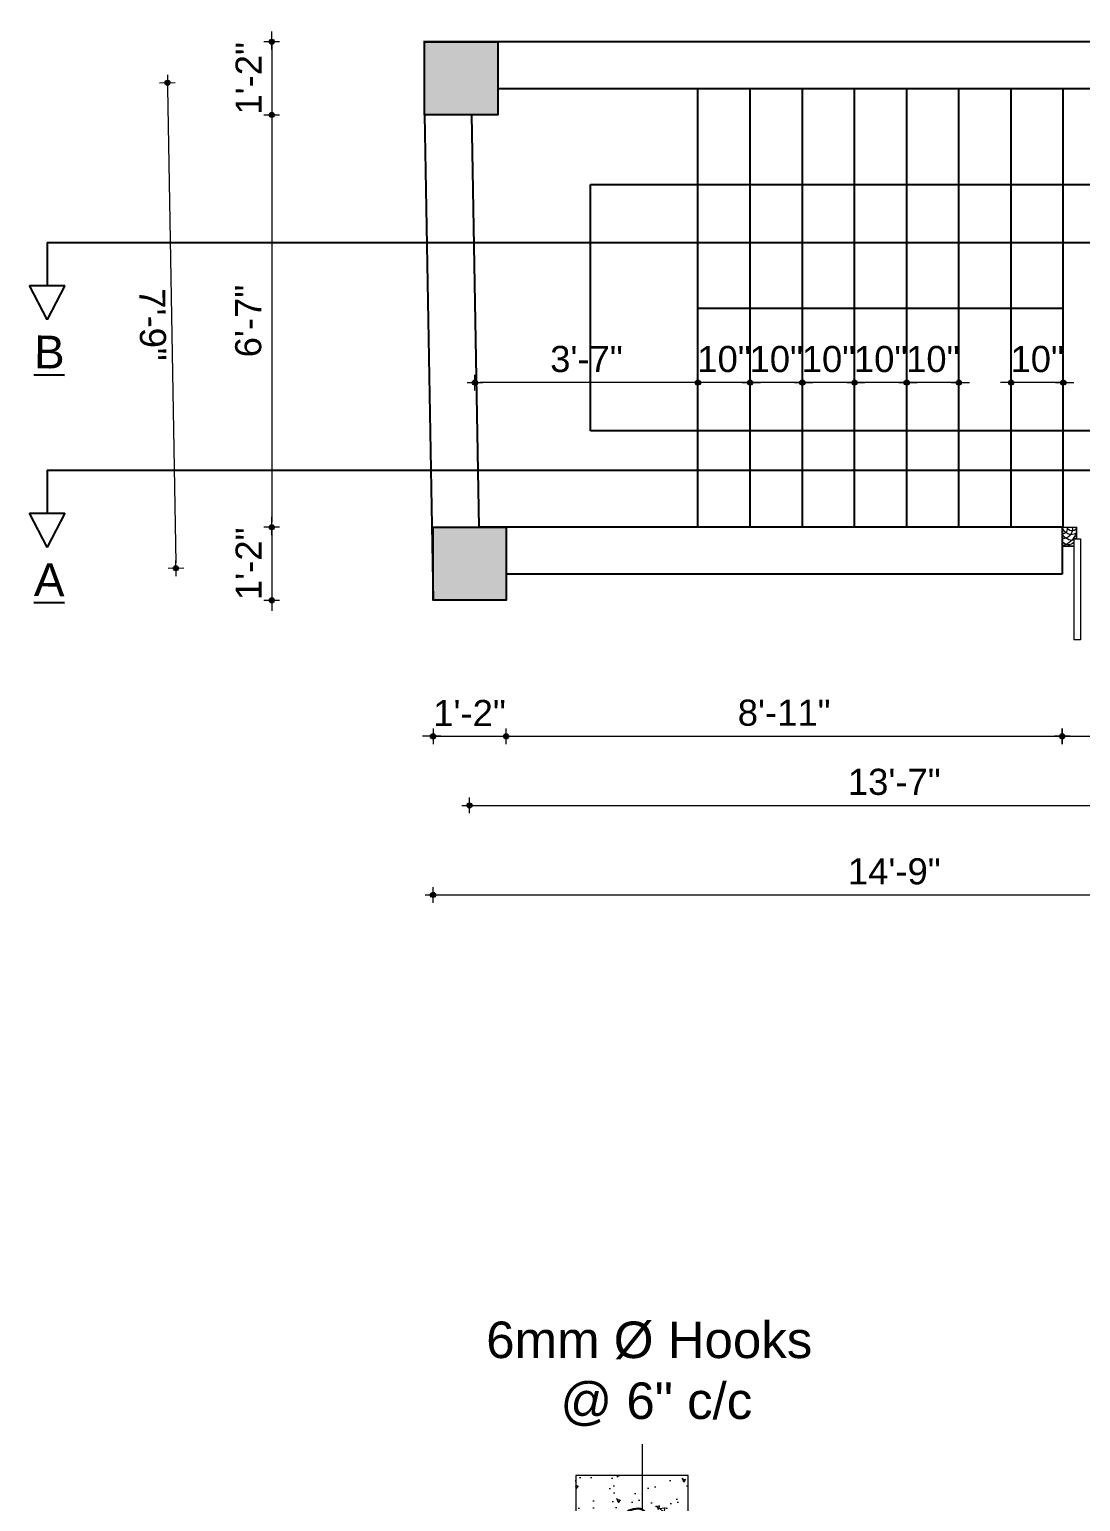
# Model space of a CAD drawing. Header units: inches. Extents: x -4597 to 93300, y -14139 to 5932.
# Drawn here: x 883.2 to 1084.6, y -10017.5 to -9735.5 of the extents above; entities that cross this region are included whole.
import ezdxf

# ---------------------------------------------------------------- set-up
doc = ezdxf.new("R2010")
doc.units = ezdxf.units.IN
doc.header["$LTSCALE"] = 0.5
doc.header["$MEASUREMENT"] = 0
doc.header["$PDMODE"] = 66
for name, color, linetype, lineweight in [('Dimensions', 62, 'Continuous', 13), ('door', 202, 'Continuous', 5), ('Ele', 7, 'Continuous', 30), ('hatch', 9, 'Continuous', 0), ('texts', 152, 'Continuous', 35), ('Toilet', 7, 'Continuous', 25)]:
    doc.layers.add(name, color=color, linetype=linetype, lineweight=lineweight)
doc.layers.add('OUTLINE', color=116, linetype='Continuous')
doc.layers.add('REBARS', color=5, linetype='Continuous')
doc.styles.add('arial', font='arial.ttf')
doc.styles.add('Capt 1', font='arial.ttf', dxfattribs={"height": 12})
doc.styles.add('Labels', font='arial.ttf', dxfattribs={"height": 8})
doc.styles.get("Standard").update_dxf_attribs({"font": 'arial.ttf'})
doc.dimstyles.new('1-1n', dxfattribs={"dimtxt": 7, "dimasz": 1.75, "dimexe": 0, "dimexo": 0, "dimgap": 3, "dimtad": 1, "dimdec": 0, "dimlfac": 0.125, "dimzin": 11, "dimdsep": 46, "dimlunit": 4, "dimtxsty": 'arial', "dimblk": 'MY DOT', "dimcen": 5, "dimse1": 1, "dimse2": 1, "dimclrd": 256, "dimclre": 256, "dimclrt": 3, "dimadec": 0, "dimazin": 0, "dimtfac": 0.75, "dimtdec": 0, "dimtix": 1, "dimtmove": 0, "dimatfit": 3, "dimldrblk": 'Arrow2', "dimfxl": 0, "dimfrac": 1, "dimtolj": 1, "dimtzin": 0, "dimlwd": -1, "dimlwe": 9, "dimarcsym": 0})
doc.dimstyles.new('S8', dxfattribs={"dimtxt": 5, "dimasz": 1, "dimexe": 6, "dimexo": 18, "dimgap": 1.9375, "dimtad": 1, "dimdec": 0, "dimzin": 3, "dimdsep": 46, "dimlunit": 4, "dimtxsty": 'Standard', "dimblk": 'dot 2', "dimcen": 12, "dimse1": 1, "dimse2": 1, "dimclrd": 1, "dimclre": 1, "dimclrt": 256, "dimadec": 0, "dimazin": 0, "dimtfac": 0.75, "dimtdec": 0, "dimtix": 1, "dimtmove": 1, "dimatfit": 3, "dimldrblk": 'DOT', "dimfxl": 1, "dimtolj": 1, "dimtzin": 0, "dimlwd": 9, "dimlwe": 9, "dimarcsym": 0})

# ---------------------------------------------------------------- blocks, each defined once
blk = doc.blocks.new('dot1')
at = {"layer": 'hatch'}
h = blk.add_hatch(color=256, dxfattribs=at)
edge = h.paths.add_edge_path()
edge.add_arc((0, 0), 1, 0, 360)
for p, q in [((3, 0), (-3, 0)), ((0, 3), (0, -3))]:
    blk.add_line(p, q, dxfattribs=at)
blk.add_circle((0, 0), 1, dxfattribs=at)
blk = doc.blocks.new('dot 2')
at = {"layer": 'hatch', "xscale": 0.5, "yscale": 0.5, "zscale": 0.5}
blk.add_blockref('dot1', (0, 0), dxfattribs=at)
blk = doc.blocks.new('*D187')
at = {"layer": 'Defpoints', "color": 0, "transparency": 16777216}
for p in [(958.71, -9737.88), (929.67, -9751.88), (958.71, -9751.88)]:
    blk.add_point(p, dxfattribs=at)
at = {"layer": 'Toilet', "color": 1, "lineweight": 9, "transparency": 16777216}
for p, q in [((929.67, -9736.88), (929.67, -9735.88)), ((929.67, -9737.88), (929.67, -9751.88)), ((929.67, -9752.88), (929.67, -9753.88))]:
    blk.add_line(p, q, dxfattribs=at)
for p, rotation in [((929.67, -9737.88), 270), ((929.67, -9751.88), 90)]:
    blk.add_blockref('dot 2', p, dxfattribs=dict(at, rotation=rotation))
at = {"layer": 'Toilet', "transparency": 16777216, "insert": (925.22, -9744.88), "char_height": 5, "attachment_point": 5, "rotation": 90}
blk.add_mtext('\\A1;1\'-2"', dxfattribs=at)
blk = doc.blocks.new('_Dot')
at = {"color": 0, "linetype": 'ByBlock', "lineweight": -2}
blk.add_line((-0.5, 0), (-1, 0), dxfattribs=at)
at = {"color": 0, "linetype": 'ByBlock', "const_width": 0.5}
blk.add_lwpolyline([(-0.25, 0, 1), (0.25, 0, 1)], format="xyb", close=True, dxfattribs=at)
blk = doc.blocks.new('*D339')
at = {"layer": 'Defpoints', "color": 0, "transparency": 16777216}
for p in [(958.95, -9751.88), (929.67, -9830.88), (960.56, -9830.88)]:
    blk.add_point(p, dxfattribs=at)
at = {"layer": 'Toilet', "color": 1, "lineweight": 9, "transparency": 16777216}
blk.add_line((929.67, -9752.88), (929.67, -9829.88), dxfattribs=at)
for p, rotation in [((929.67, -9751.88), 90), ((929.67, -9830.88), 270)]:
    blk.add_blockref('dot 2', p, dxfattribs=dict(at, rotation=rotation))
at = {"layer": 'Toilet', "transparency": 16777216, "insert": (925.18, -9791.38), "char_height": 5, "attachment_point": 5, "rotation": 90}
blk.add_mtext('\\A1;6\'-7"', dxfattribs=at)
blk = doc.blocks.new('*D340')
at = {"layer": 'Defpoints', "color": 0, "transparency": 16777216}
for p in [(960.56, -9830.88), (929.67, -9844.88), (960.56, -9844.88)]:
    blk.add_point(p, dxfattribs=at)
at = {"layer": 'Toilet', "color": 1, "lineweight": 9, "transparency": 16777216}
for p, q in [((929.67, -9829.88), (929.67, -9828.88)), ((929.67, -9830.88), (929.67, -9844.88)), ((929.67, -9845.88), (929.67, -9846.88))]:
    blk.add_line(p, q, dxfattribs=at)
for p, rotation in [((929.67, -9830.88), 270), ((929.67, -9844.88), 90)]:
    blk.add_blockref('dot 2', p, dxfattribs=dict(at, rotation=rotation))
at = {"layer": 'Toilet', "transparency": 16777216, "insert": (925.22, -9837.88), "char_height": 5, "attachment_point": 5, "rotation": 90}
blk.add_mtext('\\A1;1\'-2"', dxfattribs=at)
blk = doc.blocks.new('*D341')
at = {"layer": 'Defpoints', "color": 0, "transparency": 16777216}
for p in [(958.95, -9744.88), (911.29, -9838.73), (960.56, -9837.88)]:
    blk.add_point(p, dxfattribs=at)
at = {"layer": 'Toilet', "color": 1, "lineweight": 9, "transparency": 16777216}
blk.add_line((909.7, -9746.73), (911.27, -9837.73), dxfattribs=at)
for p, rotation in [((909.68, -9745.73), 90.98917906510806), ((911.29, -9838.73), 270.9891790651081)]:
    blk.add_blockref('dot 2', p, dxfattribs=dict(at, rotation=rotation))
at = {"layer": 'Toilet', "transparency": 16777216, "insert": (906.82, -9792.07), "char_height": 5, "attachment_point": 5, "rotation": 270.9892}
blk.add_mtext('\\A1;7\'-9"', dxfattribs=at)
blk = doc.blocks.new('A$C27B36B59')
at = {"layer": 'door'}
for p, q in [((0, 4), (0, 0)), ((2.5, 4), (0, 4)), ((2.5, 2.5), (2.5, 4)), ((0, 0), (3, 0)), ((3, 2.5), (2.5, 2.5)), ((3, 0), (3, 2.5))]:
    blk.add_line(p, q, dxfattribs=at)
for centre, radius, start, end in [((-1.4, -0.54), 4.75, 22.1411, 72.838), ((1.34, 2.09), 1.64, 45.138, 144.8948), ((2.21, 0.3), 2.49, 83.3149, 152.658), ((0.13, 0.37), 2.05, 349.4875, 93.6805), ((1.96, -0.47), 2.01, 58.7447, 166.495), ((-0.06, 0.32), 1.13, 343.542, 86.947), ((2.08, -0.4), 1.17, 38.2816, 160.1519)]:
    blk.add_arc(centre, radius, start, end, dxfattribs=at)
blk = doc.blocks.new('*D342')
at = {"layer": 'Defpoints', "color": 0, "transparency": 16777216}
for p in [(972.95, -9714.14), (958.95, -9737.88), (972.95, -9737.88)]:
    blk.add_point(p, dxfattribs=at)
at = {"layer": 'Toilet', "color": 1, "lineweight": 9, "transparency": 16777216}
for p, q in [((957.95, -9714.14), (956.95, -9714.14)), ((958.95, -9714.14), (972.95, -9714.14)), ((973.95, -9714.14), (974.95, -9714.14))]:
    blk.add_line(p, q, dxfattribs=at)
blk.add_blockref('dot 2', (958.95, -9714.14), dxfattribs=at)
at = {"layer": 'Toilet', "color": 1, "lineweight": 9, "transparency": 16777216, "rotation": 180}
blk.add_blockref('dot 2', (972.95, -9714.14), dxfattribs=at)
at = {"layer": 'Toilet', "transparency": 16777216, "insert": (965.95, -9709.69), "char_height": 5, "attachment_point": 5}
blk.add_mtext('\\A1;1\'-2"', dxfattribs=at)
blk = doc.blocks.new('*D343')
at = {"layer": 'Defpoints', "color": 0, "transparency": 16777216}
for p in [(1087.32, -9714.14), (972.95, -9737.88), (1087.32, -9737.88)]:
    blk.add_point(p, dxfattribs=at)
at = {"layer": 'Toilet', "color": 1, "lineweight": 9, "transparency": 16777216}
blk.add_line((973.95, -9714.14), (1086.32, -9714.14), dxfattribs=at)
at = {"layer": 'Toilet', "color": 1, "lineweight": 9, "transparency": 16777216, "rotation": 180}
blk.add_blockref('dot 2', (972.95, -9714.14), dxfattribs=at)
at = {"layer": 'Toilet', "color": 1, "lineweight": 9, "transparency": 16777216}
blk.add_blockref('dot 2', (1087.32, -9714.14), dxfattribs=at)
at = {"layer": 'Toilet', "transparency": 16777216, "insert": (1030.14, -9709.65), "char_height": 5, "attachment_point": 5}
blk.add_mtext('\\A1;9\'-6"', dxfattribs=at)
blk = doc.blocks.new('*D346')
at = {"layer": 'Defpoints', "color": 0, "transparency": 16777216}
for p in [(1130.32, -9695.92), (965.95, -9737.88), (1130.32, -9737.88)]:
    blk.add_point(p, dxfattribs=at)
at = {"layer": 'Toilet', "color": 1, "lineweight": 9, "transparency": 16777216}
blk.add_line((966.95, -9695.92), (1129.32, -9695.92), dxfattribs=at)
at = {"layer": 'Toilet', "color": 1, "lineweight": 9, "transparency": 16777216, "rotation": 180}
blk.add_blockref('dot 2', (965.95, -9695.92), dxfattribs=at)
at = {"layer": 'Toilet', "color": 1, "lineweight": 9, "transparency": 16777216}
blk.add_blockref('dot 2', (1130.32, -9695.92), dxfattribs=at)
at = {"layer": 'Toilet', "transparency": 16777216, "insert": (1048.14, -9691.43), "char_height": 5, "attachment_point": 5}
blk.add_mtext('\\A1;13\'-8"', dxfattribs=at)
blk = doc.blocks.new('*D347')
at = {"layer": 'Defpoints', "color": 0, "transparency": 16777216}
for p in [(960.56, -9844.88), (974.56, -9844.88), (974.56, -9870.93)]:
    blk.add_point(p, dxfattribs=at)
at = {"layer": 'Toilet', "color": 1, "lineweight": 9, "transparency": 16777216}
for p, q in [((959.56, -9870.93), (958.56, -9870.93)), ((960.56, -9870.93), (974.56, -9870.93)), ((975.56, -9870.93), (976.56, -9870.93))]:
    blk.add_line(p, q, dxfattribs=at)
blk.add_blockref('dot 2', (960.56, -9870.93), dxfattribs=at)
at = {"layer": 'Toilet', "color": 1, "lineweight": 9, "transparency": 16777216, "rotation": 180}
blk.add_blockref('dot 2', (974.56, -9870.93), dxfattribs=at)
at = {"layer": 'Toilet', "transparency": 16777216, "insert": (967.56, -9866.48), "char_height": 5, "attachment_point": 5}
blk.add_mtext('\\A1;1\'-2"', dxfattribs=at)
blk = doc.blocks.new('*D348')
at = {"layer": 'Defpoints', "color": 0, "transparency": 16777216}
for p in [(1081.12, -9839.88), (974.56, -9844.88), (1081.12, -9870.93)]:
    blk.add_point(p, dxfattribs=at)
at = {"layer": 'Toilet', "color": 1, "lineweight": 9, "transparency": 16777216}
blk.add_line((975.56, -9870.93), (1080.12, -9870.93), dxfattribs=at)
at = {"layer": 'Toilet', "color": 1, "lineweight": 9, "transparency": 16777216, "rotation": 180}
blk.add_blockref('dot 2', (974.56, -9870.93), dxfattribs=at)
at = {"layer": 'Toilet', "color": 1, "lineweight": 9, "transparency": 16777216}
blk.add_blockref('dot 2', (1081.12, -9870.93), dxfattribs=at)
at = {"layer": 'Toilet', "transparency": 16777216, "insert": (1027.84, -9866.44), "char_height": 5, "attachment_point": 5}
blk.add_mtext('\\A1;8\'-11"', dxfattribs=at)
blk = doc.blocks.new('*D349')
at = {"layer": 'Defpoints', "color": 0, "transparency": 16777216}
for p in [(1081.12, -9839.88), (1123.32, -9844.88), (1123.32, -9870.93)]:
    blk.add_point(p, dxfattribs=at)
at = {"layer": 'Toilet', "color": 1, "lineweight": 9, "transparency": 16777216}
blk.add_line((1082.12, -9870.93), (1122.32, -9870.93), dxfattribs=at)
at = {"layer": 'Toilet', "color": 1, "lineweight": 9, "transparency": 16777216, "rotation": 180}
blk.add_blockref('dot 2', (1081.12, -9870.93), dxfattribs=at)
at = {"layer": 'Toilet', "color": 1, "lineweight": 9, "transparency": 16777216}
blk.add_blockref('dot 2', (1123.32, -9870.93), dxfattribs=at)
at = {"layer": 'Toilet', "transparency": 16777216, "insert": (1102.22, -9866.44), "char_height": 5, "attachment_point": 5}
blk.add_mtext('\\A1;3\'-6"', dxfattribs=at)
blk = doc.blocks.new('*D351')
at = {"layer": 'Defpoints', "color": 0, "transparency": 16777216}
for p in [(967.56, -9844.88), (1130.32, -9844.88), (1130.32, -9884.18)]:
    blk.add_point(p, dxfattribs=at)
at = {"layer": 'Toilet', "color": 1, "lineweight": 9, "transparency": 16777216}
blk.add_line((968.56, -9884.18), (1129.32, -9884.18), dxfattribs=at)
at = {"layer": 'Toilet', "color": 1, "lineweight": 9, "transparency": 16777216, "rotation": 180}
blk.add_blockref('dot 2', (967.56, -9884.18), dxfattribs=at)
at = {"layer": 'Toilet', "color": 1, "lineweight": 9, "transparency": 16777216}
blk.add_blockref('dot 2', (1130.32, -9884.18), dxfattribs=at)
at = {"layer": 'Toilet', "transparency": 16777216, "insert": (1048.94, -9879.69), "char_height": 5, "attachment_point": 5}
blk.add_mtext('\\A1;13\'-7"', dxfattribs=at)
blk = doc.blocks.new('*D188')
at = {"layer": 'Defpoints', "color": 0, "transparency": 16777216}
for p in [(960.56, -9844.88), (1137.32, -9844.88), (1137.32, -9901.32)]:
    blk.add_point(p, dxfattribs=at)
at = {"layer": 'Toilet', "color": 1, "lineweight": 9, "transparency": 16777216}
blk.add_line((961.56, -9901.32), (1136.32, -9901.32), dxfattribs=at)
at = {"layer": 'Toilet', "color": 1, "lineweight": 9, "transparency": 16777216, "rotation": 180}
blk.add_blockref('dot 2', (960.56, -9901.32), dxfattribs=at)
at = {"layer": 'Toilet', "color": 1, "lineweight": 9, "transparency": 16777216}
blk.add_blockref('dot 2', (1137.32, -9901.32), dxfattribs=at)
at = {"layer": 'Toilet', "transparency": 16777216, "insert": (1048.94, -9896.83), "char_height": 5, "attachment_point": 5}
blk.add_mtext('\\A1;14\'-9"', dxfattribs=at)
blk = doc.blocks.new('*D356')
at = {"layer": 'Defpoints', "color": 0, "transparency": 16777216}
for p in [(1071.32, -9788.88), (1081.32, -9788.88), (1071.32, -9803.17)]:
    blk.add_point(p, dxfattribs=at)
at = {"layer": 'Toilet', "color": 1, "lineweight": 9, "transparency": 16777216}
for p, q in [((1070.32, -9803.17), (1069.32, -9803.17)), ((1081.32, -9803.17), (1071.32, -9803.17)), ((1082.32, -9803.17), (1083.32, -9803.17))]:
    blk.add_line(p, q, dxfattribs=at)
blk.add_blockref('dot 2', (1071.32, -9803.17), dxfattribs=at)
at = {"layer": 'Toilet', "color": 1, "lineweight": 9, "transparency": 16777216, "rotation": 180}
blk.add_blockref('dot 2', (1081.32, -9803.17), dxfattribs=at)
at = {"layer": 'Toilet', "transparency": 16777216, "insert": (1076.32, -9798.68), "char_height": 5, "attachment_point": 5}
blk.add_mtext('\\A1;10"', dxfattribs=at)
blk = doc.blocks.new('*D357')
at = {"layer": 'Defpoints', "color": 0, "transparency": 16777216}
for p in [(1051.32, -9788.88), (1061.32, -9788.88), (1051.32, -9803.17)]:
    blk.add_point(p, dxfattribs=at)
at = {"layer": 'Toilet', "color": 1, "lineweight": 9, "transparency": 16777216}
for p, q in [((1050.32, -9803.17), (1049.32, -9803.17)), ((1061.32, -9803.17), (1051.32, -9803.17)), ((1062.32, -9803.17), (1063.32, -9803.17))]:
    blk.add_line(p, q, dxfattribs=at)
blk.add_blockref('dot 2', (1051.32, -9803.17), dxfattribs=at)
at = {"layer": 'Toilet', "color": 1, "lineweight": 9, "transparency": 16777216, "rotation": 180}
blk.add_blockref('dot 2', (1061.32, -9803.17), dxfattribs=at)
at = {"layer": 'Toilet', "transparency": 16777216, "insert": (1056.32, -9798.68), "char_height": 5, "attachment_point": 5}
blk.add_mtext('\\A1;10"', dxfattribs=at)
blk = doc.blocks.new('*D358')
at = {"layer": 'Defpoints', "color": 0, "transparency": 16777216}
for p in [(1041.32, -9788.88), (1051.32, -9788.88), (1041.32, -9803.17)]:
    blk.add_point(p, dxfattribs=at)
at = {"layer": 'Toilet', "color": 1, "lineweight": 9, "transparency": 16777216}
for p, q in [((1040.32, -9803.17), (1039.32, -9803.17)), ((1051.32, -9803.17), (1041.32, -9803.17)), ((1052.32, -9803.17), (1053.32, -9803.17))]:
    blk.add_line(p, q, dxfattribs=at)
blk.add_blockref('dot 2', (1041.32, -9803.17), dxfattribs=at)
at = {"layer": 'Toilet', "color": 1, "lineweight": 9, "transparency": 16777216, "rotation": 180}
blk.add_blockref('dot 2', (1051.32, -9803.17), dxfattribs=at)
at = {"layer": 'Toilet', "transparency": 16777216, "insert": (1046.32, -9798.68), "char_height": 5, "attachment_point": 5}
blk.add_mtext('\\A1;10"', dxfattribs=at)
blk = doc.blocks.new('*D359')
at = {"layer": 'Defpoints', "color": 0, "transparency": 16777216}
for p in [(1031.32, -9788.88), (1041.32, -9788.88), (1031.32, -9803.17)]:
    blk.add_point(p, dxfattribs=at)
at = {"layer": 'Toilet', "color": 1, "lineweight": 9, "transparency": 16777216}
for p, q in [((1030.32, -9803.17), (1029.32, -9803.17)), ((1041.32, -9803.17), (1031.32, -9803.17)), ((1042.32, -9803.17), (1043.32, -9803.17))]:
    blk.add_line(p, q, dxfattribs=at)
blk.add_blockref('dot 2', (1031.32, -9803.17), dxfattribs=at)
at = {"layer": 'Toilet', "color": 1, "lineweight": 9, "transparency": 16777216, "rotation": 180}
blk.add_blockref('dot 2', (1041.32, -9803.17), dxfattribs=at)
at = {"layer": 'Toilet', "transparency": 16777216, "insert": (1036.32, -9798.68), "char_height": 5, "attachment_point": 5}
blk.add_mtext('\\A1;10"', dxfattribs=at)
blk = doc.blocks.new('*D360')
at = {"layer": 'Defpoints', "color": 0, "transparency": 16777216}
for p in [(1021.32, -9788.88), (1031.32, -9788.88), (1021.32, -9803.17)]:
    blk.add_point(p, dxfattribs=at)
at = {"layer": 'Toilet', "color": 1, "lineweight": 9, "transparency": 16777216}
for p, q in [((1020.32, -9803.17), (1019.32, -9803.17)), ((1031.32, -9803.17), (1021.32, -9803.17)), ((1032.32, -9803.17), (1033.32, -9803.17))]:
    blk.add_line(p, q, dxfattribs=at)
blk.add_blockref('dot 2', (1021.32, -9803.17), dxfattribs=at)
at = {"layer": 'Toilet', "color": 1, "lineweight": 9, "transparency": 16777216, "rotation": 180}
blk.add_blockref('dot 2', (1031.32, -9803.17), dxfattribs=at)
at = {"layer": 'Toilet', "transparency": 16777216, "insert": (1026.32, -9798.68), "char_height": 5, "attachment_point": 5}
blk.add_mtext('\\A1;10"', dxfattribs=at)
blk = doc.blocks.new('*D361')
at = {"layer": 'Defpoints', "color": 0, "transparency": 16777216}
for p in [(1011.32, -9788.88), (1021.32, -9788.88), (1011.32, -9803.17)]:
    blk.add_point(p, dxfattribs=at)
at = {"layer": 'Toilet', "color": 1, "lineweight": 9, "transparency": 16777216}
for p, q in [((1010.32, -9803.17), (1009.32, -9803.17)), ((1021.32, -9803.17), (1011.32, -9803.17)), ((1022.32, -9803.17), (1023.32, -9803.17))]:
    blk.add_line(p, q, dxfattribs=at)
blk.add_blockref('dot 2', (1011.32, -9803.17), dxfattribs=at)
at = {"layer": 'Toilet', "color": 1, "lineweight": 9, "transparency": 16777216, "rotation": 180}
blk.add_blockref('dot 2', (1021.32, -9803.17), dxfattribs=at)
at = {"layer": 'Toilet', "transparency": 16777216, "insert": (1016.32, -9798.68), "char_height": 5, "attachment_point": 5}
blk.add_mtext('\\A1;10"', dxfattribs=at)
blk = doc.blocks.new('*D362')
at = {"layer": 'Defpoints', "color": 0, "transparency": 16777216}
for p in [(968.59, -9788.88), (1011.32, -9788.88), (968.59, -9803.17)]:
    blk.add_point(p, dxfattribs=at)
at = {"layer": 'Toilet', "color": 1, "lineweight": 9, "transparency": 16777216}
blk.add_line((1010.32, -9803.17), (969.59, -9803.17), dxfattribs=at)
at = {"layer": 'Toilet', "color": 1, "lineweight": 9, "transparency": 16777216, "rotation": 180}
blk.add_blockref('dot 2', (968.59, -9803.17), dxfattribs=at)
at = {"layer": 'Toilet', "color": 1, "lineweight": 9, "transparency": 16777216}
blk.add_blockref('dot 2', (1011.32, -9803.17), dxfattribs=at)
at = {"layer": 'Toilet', "transparency": 16777216, "insert": (989.96, -9798.68), "char_height": 5, "attachment_point": 5}
blk.add_mtext('\\A1;3\'-7"', dxfattribs=at)
blk = doc.blocks.new('MY DOT')
at = {"layer": 'Dimensions'}
blk.add_hatch(color=256, dxfattribs=at).paths.add_polyline_path([(-1.32, 0, 1), (1.32, 0, 1)])
for p, q in [((0, 0), (0, 4)), ((-4, 0), (4, 0)), ((0, 0), (0, -4))]:
    blk.add_line(p, q, dxfattribs=at)
blk.add_circle((0, 0), 1.32, dxfattribs=at)
blk = doc.blocks.new('*D130')
at = {"layer": 'Defpoints', "color": 0, "ltscale": 48, "transparency": 16777216}
for p in [(-201411.07, 8162.93), (-201389.5, 8162.93), (-201389.5, 8146.96)]:
    blk.add_point(p, dxfattribs=at)
at = {"layer": 'Dimensions', "ltscale": 48, "transparency": 16777216}
blk.add_line((-201409.32, 8146.96), (-201391.25, 8146.96), dxfattribs=at)
at = {"layer": 'Dimensions', "ltscale": 48, "transparency": 16777216, "xscale": 1.75, "yscale": 1.75, "zscale": 1.75, "rotation": 180}
blk.add_blockref('MY DOT', (-201411.07, 8146.96), dxfattribs=at)
at = {"layer": 'Dimensions', "ltscale": 48, "transparency": 16777216, "xscale": 1.75, "yscale": 1.75, "zscale": 1.75}
blk.add_blockref('MY DOT', (-201389.5, 8146.96), dxfattribs=at)
at = {"layer": 'Dimensions', "color": 3, "ltscale": 48, "transparency": 16777216, "insert": (-201400.28, 8153.53), "char_height": 7, "attachment_point": 5, "style": 'arial'}
blk.add_mtext('\\A1;3"', dxfattribs=at)
blk = doc.blocks.new('Arrow2')
for p, q in [((-4.1, 0.75), (-3.08, 0)), ((0, 0), (-4.1, 0.75)), ((-3.08, 0), (-4.1, -0.75)), ((-4.1, -0.75), (0, 0))]:
    blk.add_line(p, q)
blk.add_solid([(-4.1, 0.75), (0, 0), (-3.08, 0), (-4.1, -0.75)])
blk = doc.blocks.new('*D135')
at = {"layer": 'Defpoints', "color": 0, "ltscale": 48, "transparency": 16777216}
for p in [(-201400.45, 8176.08), (-201419.87, 8162.93), (-201411.07, 8162.93)]:
    blk.add_point(p, dxfattribs=at)
at = {"layer": 'Dimensions', "ltscale": 48, "transparency": 16777216}
for p, q in [((-201419.87, 8177.83), (-201419.87, 8179.58)), ((-201419.87, 8176.08), (-201419.87, 8162.93)), ((-201419.87, 8161.18), (-201419.87, 8159.43))]:
    blk.add_line(p, q, dxfattribs=at)
at = {"layer": 'Dimensions', "ltscale": 48, "transparency": 16777216, "xscale": 1.75, "yscale": 1.75, "zscale": 1.75}
for p, rotation in [((-201419.87, 8176.08), 270), ((-201419.87, 8162.93), 90)]:
    blk.add_blockref('MY DOT', p, dxfattribs=dict(at, rotation=rotation))
at = {"layer": 'Dimensions', "color": 3, "ltscale": 48, "transparency": 16777216, "insert": (-201426.44, 8169.51), "char_height": 7, "attachment_point": 5, "rotation": 90, "style": 'arial'}
blk.add_mtext('\\A1;1.5"', dxfattribs=at)
blk = doc.blocks.new('*D136')
at = {"layer": 'Defpoints', "color": 0, "ltscale": 48, "transparency": 16777216}
for p in [(-201419.87, 8191.88), (-201401.04, 8191.88), (-201414.64, 8176.08)]:
    blk.add_point(p, dxfattribs=at)
at = {"layer": 'Dimensions', "ltscale": 48, "transparency": 16777216}
blk.add_line((-201419.87, 8177.83), (-201419.87, 8190.13), dxfattribs=at)
at = {"layer": 'Dimensions', "ltscale": 48, "transparency": 16777216, "xscale": 1.75, "yscale": 1.75, "zscale": 1.75}
for p, rotation in [((-201419.87, 8191.88), 90), ((-201419.87, 8176.08), 270)]:
    blk.add_blockref('MY DOT', p, dxfattribs=dict(at, rotation=rotation))
at = {"layer": 'Dimensions', "color": 3, "ltscale": 48, "transparency": 16777216, "insert": (-201426.38, 8183.98), "char_height": 7, "attachment_point": 5, "rotation": 90, "style": 'arial'}
blk.add_mtext('\\A1;2"', dxfattribs=at)
blk = doc.blocks.new('rsdf')
at = {"layer": 'hatch'}
h = blk.add_hatch(dxfattribs=at)
h.set_pattern_fill('AR-CONC', color=256, scale=1.111111, angle=90, style=0)
h.set_pattern_definition([(140, (-193903.1045, 10075.036), (0.697246, 7.9695576), [0.8333333, -9.1666667]), (85, (-193903.1045, 10075.036), (-8.3576904, -1.5416815), [0.6666667, -7.3333333]), (190.4514, (-193903.0464, 10075.7), (-7.6604394, 6.427882), [0.7082243, -7.790468]), (136.1842, (-193905.327, 10075.036), (1.8391, 11.858234), [1.25, -13.75]), (186.6356, (-193905.174, 10076.024), (-10.823532, 10.385141), [1.062337, -11.6857]), (81.1842, (-193905.327, 10075.036), (-10.82354, 10.385133), [1, -11]), (111, (-193904.771, 10076.147), (4.4735432, 6.6323006), [0.8333333, -9.1666667]), (56, (-193904.771, 10076.147), (-8.057223, 2.703504), [0.6666667, -7.3333333]), (161.4514, (-193904.3984, 10076.7), (-3.583672, 9.335807), [0.7082243, -7.790468]), (127.5, (-193903.1045, 10075.036), (-3.6988206, 0.1351095), [0, -7.2444444, 0, -7.4444444, 0, -7.3611111]), (97.5, (-193903.1045, 10075.036), (-4.3823524, 2.9229949), [0, -4.2444444, 0, -7.0777778, 0, -2.8055556]), (57.5, (-193903.1045, 10072.5584), (0.2506097, 5.9313604), [0, -2.7777778, 0, -8.6666667, 0, -11.5]), (47.5, (-193903.1045, 10071.447), (-1.1122776, 6.4798463), [0, -3.611111, 0, -5.7555556, 0, -8.1666667])])
edge = h.paths.add_edge_path()
edge.add_line((-195886.29, 20087.67), (-195886.29, 20081.07))
edge.add_spline(control_points=[(-195886.29, 20081.07), (-195885.39, 20080.56), (-195885.17, 20079.16), (-195884.97, 20077.72)], knot_values=[0.346925, 0.346925, 0.346925, 0.346925, 6.817747, 6.817747, 6.817747, 6.817747], degree=3, periodic=0)
edge.add_line((-195884.97, 20077.72), (-195884.97, 20053.18))
edge.add_line((-195884.97, 20053.18), (-195884.97, 20028.65))
edge.add_spline(control_points=[(-195884.97, 20028.65), (-195884.96, 20028.72), (-195884.95, 20028.8), (-195884.94, 20028.88)], knot_values=[0, 0, 0, 0, 0.346925, 0.346925, 0.346925, 0.346925], degree=3, periodic=0)
edge.add_spline(control_points=[(-195884.97, 20028.65), (-195885.17, 20027.15), (-195885.62, 20024.41), (-195890.01, 20025.51), (-195891.06, 20028.05), (-195891.17, 20029.55), (-195891.16, 20030.08)], knot_values=[0.346925, 0.346925, 0.346925, 0.346925, 7.044199, 13.082919, 18.277846, 21.153851, 21.153851, 21.153851, 21.153851], degree=3, periodic=0)
edge.add_line((-195891.16, 20030.08), (-195899.09, 20039.27))
edge.add_line((-195899.09, 20039.27), (-195899.09, 20015.67))
edge.add_line((-195899.09, 20015.67), (-195877.53, 20015.67))
edge.add_line((-195877.53, 20015.67), (-195877.53, 20087.67))
edge.add_line((-195877.53, 20087.67), (-195886.29, 20087.67))
edge = h.paths.add_edge_path()
edge.add_line((-195899.09, 20087.67), (-195899.09, 20067.64))
edge.add_line((-195899.09, 20067.64), (-195891.12, 20077.23))
edge.add_spline(control_points=[(-195891.12, 20077.23), (-195891.1, 20077.45), (-195890.94, 20078.62), (-195890.01, 20080.86), (-195887.21, 20081.56), (-195886.32, 20081.09), (-195886.29, 20081.07)], knot_values=[6.817747, 6.817747, 6.817747, 6.817747, 7.9818, 13.176726, 19.215447, 19.441899, 19.441899, 19.441899, 19.441899], degree=3, periodic=0)
edge.add_line((-195886.29, 20081.07), (-195886.29, 20087.67))
edge.add_line((-195886.29, 20087.67), (-195899.09, 20087.67))
edge = h.paths.add_edge_path(flags=17)
edge.add_line((-195899.09, 20067.64), (-195899.09, 20039.27))
edge.add_line((-195899.09, 20039.27), (-195890.35, 20029.14))
edge.add_arc((-195888.47, 20028.82), 1.9, 90, 170.2456, ccw=False)
edge.add_arc((-195888.47, 20028.82), 1.9, -90, 90, ccw=False)
edge.add_arc((-195888.47, 20028.82), 1.9, 170.2456, 270, ccw=False)
edge.add_line((-195890.35, 20029.14), (-195891.16, 20030.08))
edge.add_spline(control_points=[(-195891.16, 20030.08), (-195891.17, 20029.55), (-195891.06, 20028.05), (-195890.01, 20025.51), (-195885.62, 20024.41), (-195885.17, 20027.15), (-195884.97, 20028.65)], knot_values=[0.346925, 0.346925, 0.346925, 0.346925, 3.22293, 8.417856, 14.456577, 21.153851, 21.153851, 21.153851, 21.153851], degree=3, periodic=0)
edge.add_line((-195884.97, 20028.65), (-195884.97, 20053.18))
edge.add_line((-195884.97, 20053.18), (-195884.97, 20077.72))
edge.add_spline(control_points=[(-195884.97, 20077.72), (-195885.17, 20079.16), (-195885.39, 20080.56), (-195886.29, 20081.07)], knot_values=[0.346925, 0.346925, 0.346925, 0.346925, 6.817747, 6.817747, 6.817747, 6.817747], degree=3, periodic=0)
edge.add_spline(control_points=[(-195886.29, 20081.07), (-195886.32, 20081.09), (-195887.21, 20081.56), (-195890.01, 20080.86), (-195890.94, 20078.62), (-195891.1, 20077.45), (-195891.12, 20077.23)], knot_values=[6.817747, 6.817747, 6.817747, 6.817747, 7.044199, 13.082919, 18.277846, 19.441899, 19.441899, 19.441899, 19.441899], degree=3, periodic=0)
edge.add_line((-195891.12, 20077.23), (-195890.2, 20078.35))
edge.add_arc((-195888.47, 20077.55), 1.9, 90, 155.053, ccw=False)
edge.add_arc((-195888.47, 20077.55), 1.9, -90, 90, ccw=False)
edge.add_arc((-195888.47, 20077.55), 1.9, 155.053, 270, ccw=False)
edge.add_line((-195890.2, 20078.35), (-195899.09, 20067.64))
at = {"layer": 'REBARS', "ltscale": 0.1}
h = blk.add_hatch(color=256, dxfattribs=at)
edge = h.paths.add_edge_path()
edge.add_arc((-195888.47, 20028.82), 1.9, 0, 360)
edge = h.paths.add_edge_path()
edge.add_arc((-195888.47, 20077.55), 1.9, 0, 360)
at = {"layer": 'OUTLINE', "lineweight": 18, "ltscale": 0.1}
for p, q in [((-195886.29, 20081.07), (-195886.29, 20093.63)), ((-195889.5, 20079.19), (-195911.12, 20053.18)), ((-195889.86, 20028.58), (-195911.12, 20053.18))]:
    blk.add_line(p, q, dxfattribs=at)
blk.add_lwpolyline([(-195877.53, 20015.67), (-195877.53, 20087.67), (-195899.09, 20087.67), (-195899.09, 20015.67)], close=True, dxfattribs=at)
at = {"layer": 'REBARS', "lineweight": 30}
for p in [(-195884.97, 20077.72), (-195884.97, 20028.65)]:
    blk.add_line(p, (-195884.97, 20053.18), dxfattribs=at)
for centre in [(-195888.47, 20077.55), (-195888.47, 20028.82)]:
    blk.add_circle(centre, 1.9, dxfattribs=at)
for points in [[(-195884.94, 20077.49), (-195886.38, 20081.12), (-195889.66, 20080.42), (-195891.03, 20077.88), (-195891.11, 20075.37), (-195890.76, 20073.18), (-195889.06, 20061.74)], [(-195884.94, 20028.88), (-195886.38, 20025.24), (-195889.66, 20025.95), (-195891.03, 20028.49), (-195891.11, 20030.99), (-195890.76, 20033.18), (-195889.06, 20044.62)]]:
    blk.add_spline(points, degree=3, dxfattribs=at)
at = {"layer": 'texts', "color": 254, "ltscale": 0.1, "char_height": 7, "width": 117.8578, "attachment_point": 5, "style": 'Labels'}
for s, insert in [('6mm %%C Hooks\\P @ 6" c/c', (-195884.99, 20107.1)), ('2-8mm %%C Bars', (-195946.09, 20054.79))]:
    blk.add_mtext(s, dxfattribs=dict(at, insert=insert))
at = {"layer": 'texts', "ltscale": 0.1, "insert": (-195879.69, 19970.75), "char_height": 12, "width": 390.0866, "attachment_point": 5, "style": 'Capt 1'}
blk.add_mtext('{\\LSection Details - J-J\\P\\fArial Narrow|b0|i1|c0|p34;\\H0.8333x;\\l(SCALE: 1"=2\'-0")}', dxfattribs=at)
at = {"layer": 'Dimensions', "ltscale": 48}
for base, p1, p2, angle, text, picture, middle in [((-195907.89, 20044.62), (-195902.67, 20028.82), (-195889.06, 20044.62), 90, '2"', '*D136', (-195914.41, 20036.72)), ((-195907.89, 20015.67), (-195888.47, 20028.82), (-195899.09, 20015.67), 90, '1.5"', '*D135', (-195914.47, 20022.24)), ((-195877.53, 19999.69), (-195899.09, 20015.67), (-195877.53, 20015.67), 180, '3"', '*D130', (-195888.31, 20006.27))]:
    dim = blk.add_linear_dim(base=base, p1=p1, p2=p2, angle=angle, text=text, dimstyle='1-1n', dxfattribs=at)
    dim.commit()
    dim.dimension.update_dxf_attribs({"geometry": picture, "text_midpoint": middle, "insert": (5511.97, 11852.74)})

msp = doc.modelspace()

# ---------------------------------------------------------------- hatches: boundary and pattern name
at = {"layer": 'Toilet'}
for points in [[(972.95, -9737.88), (958.95, -9737.88), (958.95, -9751.88), (972.95, -9751.88)], [(974.56, -9830.88), (960.56, -9830.88), (960.56, -9844.88), (974.56, -9844.88)]]:
    msp.add_hatch(color=1, dxfattribs=at).paths.add_polyline_path(points)

# ---------------------------------------------------------------- linework, layer by layer
at = {"layer": 'door', "ltscale": 0.5}
for p, q in [((1081.12, -9830.88), (1083.82, -9830.88)), ((1083.82, -9833.04), (1083.82, -9830.88)), ((1083.37, -9833.13), (1083.37, -9852.43)), ((1083.37, -9833.13), (1084.63, -9833.13)), ((1084.63, -9833.13), (1084.63, -9852.43)), ((1081.12, -9834.48), (1083.28, -9834.48)), ((1084.63, -9852.43), (1083.37, -9852.43))]:
    msp.add_line(p, q, dxfattribs=at)
at = {"layer": 'Toilet'}
for p, q in [((1137.32, -9737.88), (958.71, -9737.88)), ((1123.32, -9746.88), (972.95, -9746.88)), ((1011.32, -9788.88), (1011.32, -9746.88)), ((1021.32, -9788.88), (1021.32, -9746.88)), ((1031.32, -9788.88), (1031.32, -9746.88)), ((1041.32, -9788.88), (1041.32, -9746.88)), ((1051.32, -9788.88), (1051.32, -9746.88)), ((1061.32, -9788.88), (1061.32, -9746.88)), ((1071.32, -9788.88), (1071.32, -9746.88)), ((1081.32, -9788.88), (1081.32, -9746.88)), ((958.95, -9751.88), (960.56, -9844.88)), ((967.95, -9751.88), (969.32, -9830.88)), ((990.72, -9812.39), (990.72, -9765.25)), ((990.72, -9765.25), (1093.24, -9765.25)), ((886.64, -9776.35), (1185.14, -9776.35)), ((886.64, -9776.35), (886.64, -9784.55)), ((886.63, -9791.09), (883.23, -9784.55)), ((883.23, -9784.55), (890.04, -9784.55)), ((890.04, -9784.55), (886.63, -9791.09)), ((1011.32, -9830.88), (1011.32, -9788.88)), ((1011.32, -9788.88), (1081.32, -9788.88)), ((1021.32, -9830.88), (1021.32, -9788.88)), ((1031.32, -9830.88), (1031.32, -9788.88)), ((1041.32, -9830.88), (1041.32, -9788.88)), ((1051.32, -9830.88), (1051.32, -9788.88)), ((1061.32, -9830.88), (1061.32, -9788.88)), ((1071.32, -9830.88), (1071.32, -9788.88)), ((1081.32, -9830.88), (1081.32, -9788.88)), ((886.64, -9791.07), (886.64, -9791.17)), ((1094.89, -9812.39), (990.72, -9812.39)), ((886.64, -9819.96), (1185.14, -9819.96)), ((886.64, -9819.96), (886.64, -9828.16)), ((886.63, -9834.7), (883.23, -9828.16)), ((883.23, -9828.16), (890.04, -9828.16)), ((890.04, -9828.16), (886.63, -9834.7)), ((1081.32, -9830.88), (969.32, -9830.88)), ((1081.12, -9830.88), (1081.12, -9839.88)), ((886.64, -9834.68), (886.64, -9834.78)), ((1077.32, -9839.88), (974.56, -9839.88)), ((1081.12, -9839.88), (1077.32, -9839.88))]:
    msp.add_line(p, q, dxfattribs=at)
for points in [[(958.95, -9737.88), (972.95, -9737.88), (972.95, -9751.88), (958.95, -9751.88)], [(960.56, -9830.88), (974.56, -9830.88), (974.56, -9844.88), (960.56, -9844.88)]]:
    msp.add_lwpolyline(points, close=True, dxfattribs=at)

# ---------------------------------------------------------------- block references
msp.add_blockref('rsdf', (196886.98, -30100.19))
at = {"layer": 'door', "xscale": -0.9000000000014552, "yscale": 0.9000000000014552, "zscale": 0.9, "rotation": 180}
msp.add_blockref('A$C27B36B59', (1081.12, -9830.88), dxfattribs=at)

# ---------------------------------------------------------------- texts
at = {"layer": 'Ele', "color": 0, "ltscale": 2, "char_height": 6.3, "attachment_point": 2, "rotation": 359.2193}
for s, insert in [('{\\LB}', (887.1, -9794.17)), ('{\\LA}', (887.1, -9837.78))]:
    msp.add_mtext(s, dxfattribs=dict(at, insert=insert))

# ---------------------------------------------------------------- dimensions: what is measured, and where the dimension line sits
at = {"layer": 'Toilet'}
for base, p1, p2, picture, middle in [((1130.32, -9695.92), (965.95, -9737.88), (1130.32, -9737.88), '*D346', (1048.14, -9691.43)), ((968.59, -9803.17), (1011.32, -9788.88), (968.59, -9788.88), '*D362', (989.96, -9798.68)), ((1011.32, -9803.17), (1021.32, -9788.88), (1011.32, -9788.88), '*D361', (1016.32, -9798.68)), ((1021.32, -9803.17), (1031.32, -9788.88), (1021.32, -9788.88), '*D360', (1026.32, -9798.68)), ((1031.32, -9803.17), (1041.32, -9788.88), (1031.32, -9788.88), '*D359', (1036.32, -9798.68)), ((1041.32, -9803.17), (1051.32, -9788.88), (1041.32, -9788.88), '*D358', (1046.32, -9798.68)), ((1051.32, -9803.17), (1061.32, -9788.88), (1051.32, -9788.88), '*D357', (1056.32, -9798.68)), ((1071.32, -9803.17), (1081.32, -9788.88), (1071.32, -9788.88), '*D356', (1076.32, -9798.68)), ((1081.12, -9870.93), (974.56, -9844.88), (1081.12, -9839.88), '*D348', (1027.84, -9866.44)), ((1123.32, -9870.93), (1081.12, -9839.88), (1123.32, -9844.88), '*D349', (1102.22, -9866.44)), ((974.56, -9870.93), (960.56, -9844.88), (974.56, -9844.88), '*D347', (967.56, -9866.48)), ((1137.32, -9901.32), (960.56, -9844.88), (1137.32, -9844.88), '*D188', (1048.94, -9896.83)), ((1130.32, -9884.18), (967.56, -9844.88), (1130.32, -9844.88), '*D351', (1048.94, -9879.69))]:
    dim = msp.add_linear_dim(base=base, p1=p1, p2=p2, dimstyle='S8', override={"dimfxl": 2, "dimfxlon": 1, "dimarcsym": 1}, dxfattribs=at)
    dim.commit()
    dim.dimension.update_dxf_attribs({"geometry": picture, "text_midpoint": middle})
for p1, p2, distance, picture, middle in [((958.95, -9737.88), (972.95, -9737.88), 23.74, '*D342', (965.95, -9709.69)), ((958.71, -9737.88), (958.71, -9751.88), -29.04, '*D187', (925.22, -9744.88))]:
    dim = msp.add_aligned_dim(p1=p1, p2=p2, distance=distance, dimstyle='S8', override={"dimfxl": 2, "dimfxlon": 1, "dimarcsym": 1}, dxfattribs=at)
    dim.commit()
    dim.dimension.update_dxf_attribs({"geometry": picture, "text_midpoint": middle})
for base, p1, p2, angle, picture, middle in [((1087.32, -9714.14), (972.95, -9737.88), (1087.32, -9737.88), 180, '*D343', (1030.14, -9709.65)), ((929.67, -9830.88), (958.95, -9751.88), (960.56, -9830.88), 90, '*D339', (925.18, -9791.38)), ((929.67, -9844.88), (960.56, -9830.88), (960.56, -9844.88), 90, '*D340', (925.22, -9837.88))]:
    dim = msp.add_linear_dim(base=base, p1=p1, p2=p2, angle=angle, dimstyle='S8', override={"dimfxl": 2, "dimfxlon": 1, "dimarcsym": 1}, dxfattribs=at)
    dim.commit()
    dim.dimension.update_dxf_attribs({"geometry": picture, "text_midpoint": middle})
dim = msp.add_linear_dim(base=(911.29, -9838.73), p1=(958.95, -9744.88), p2=(960.56, -9837.88), angle=270.9892, dimstyle='S8', override={"dimfxl": 2, "dimfxlon": 1, "dimarcsym": 1}, dxfattribs=at)
dim.commit()
dim.dimension.update_dxf_attribs({"geometry": '*D341', "text_midpoint": (902.33, -9792.15), "dimtype": 161})

doc.saveas('drawing.dxf')
